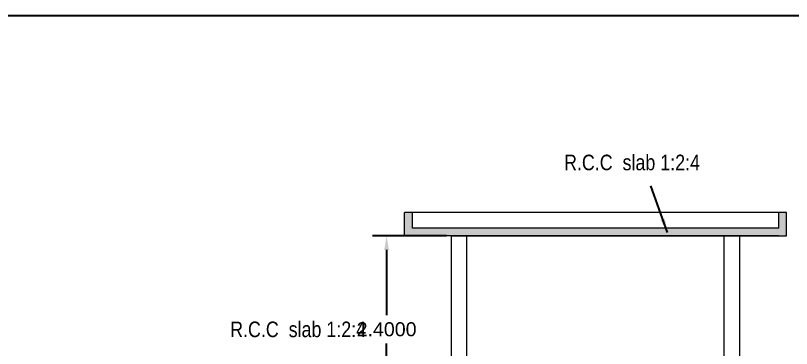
# Model space of a CAD drawing. Header units: metres. Extents: x -434 to -90, y -42 to 108.
# Drawn here: x -419.93 to -409.97, y 89.16 to 93.44 of the extents above; entities that cross this region are included whole.
import ezdxf

# ---------------------------------------------------------------- set-up
doc = ezdxf.new("R2010")
doc.units = ezdxf.units.M
doc.header["$MEASUREMENT"] = 0
doc.styles.get("Standard").update_dxf_attribs({"font": 'ARIAL.TTF'})
doc.dimstyles.get("Standard").update_dxf_attribs({"dimtxt": 0.18, "dimasz": 0.18, "dimexe": 0.18, "dimexo": 0.0625, "dimgap": 0.09, "dimtad": 0, "dimtih": 1, "dimtoh": 1, "dimdec": 4, "dimzin": 0, "dimdsep": 46, "dimtxsty": 'Standard', "dimcen": 0.09, "dimadec": 0, "dimazin": 0, "dimtfac": 1, "dimtdec": 4, "dimtofl": 0, "dimtmove": 0, "dimatfit": 3, "dimfxl": 1, "dimtolj": 1, "dimtzin": 0, "dimarcsym": 0})

# ---------------------------------------------------------------- blocks, each defined once
blk = doc.blocks.new('*D173')
at = {"color": 0, "lineweight": -2, "ltscale": 0.13, "transparency": 16777216}
for p, q in [((-414.3963, 90.6103), (-415.3454, 90.6103)), ((-415.1654, 90.4303), (-415.1654, 89.5922)), ((-415.1654, 88.3903), (-415.1654, 89.2284)), ((-414.4182, 88.2103), (-415.3454, 88.2103))]:
    blk.add_line(p, q, dxfattribs=at)
at = {"color": 0, "ltscale": 0.13, "transparency": 16777216}
for points in [[(-415.1954, 90.4303), (-415.1354, 90.4303), (-415.1654, 90.6103)], [(-415.1954, 88.3903), (-415.1354, 88.3903), (-415.1654, 88.2103)]]:
    blk.add_solid(points, dxfattribs=at)
at = {"layer": 'Defpoints', "color": 0, "ltscale": 0.13, "transparency": 16777216}
for p in [(-414.3338, 90.6103), (-415.1654, 88.2103), (-414.3557, 88.2103)]:
    blk.add_point(p, dxfattribs=at)
at = {"color": 0, "lineweight": 20, "ltscale": 0.13, "transparency": 16777216, "insert": (-415.1654, 89.4103), "char_height": 0.18, "attachment_point": 5}
blk.add_mtext('\\A1;2.4000', dxfattribs=at)

msp = doc.modelspace()

# ---------------------------------------------------------------- hatches: boundary and pattern name
at = {"lineweight": 20, "ltscale": 0.13}
msp.add_hatch(color=3, dxfattribs=at).paths.add_polyline_path([(-410.03384, 90.91031), (-410.13384, 90.91031), (-410.13384, 90.71031), (-414.83384, 90.71031), (-414.83384, 90.91031), (-414.93384, 90.91031), (-414.93384, 90.61031), (-414.33384, 90.61031), (-410.13384, 90.61031), (-410.03384, 90.61031)])

# ---------------------------------------------------------------- linework, layer by layer
at = {"color": 3, "lineweight": 20, "ltscale": 0.13}
for p, q in [((-410.03384, 90.91031), (-414.93384, 90.91031)), ((-414.93384, 90.61031), (-414.93384, 90.91031)), ((-414.83384, 90.71031), (-414.83384, 90.91031)), ((-410.13384, 90.71031), (-410.13384, 90.91031)), ((-410.03384, 90.61031), (-410.03384, 90.91031)), ((-410.13384, 90.71031), (-414.83384, 90.71031)), ((-414.33384, 90.71031), (-414.83384, 90.71031)), ((-410.13384, 90.61031), (-414.93384, 90.61031)), ((-414.33384, 90.61031), (-414.93384, 90.61031)), ((-414.33384, 88.21031), (-414.33384, 90.61031)), ((-414.33384, 88.21031), (-414.33384, 90.61031)), ((-414.33384, 90.61031), (-410.13384, 90.61031)), ((-414.13384, 88.21031), (-414.13384, 90.61031)), ((-410.83384, 85.15031), (-410.83384, 90.61031)), ((-410.63384, 84.55031), (-410.63384, 90.61031)), ((-410.63384, 90.61031), (-410.03384, 90.61031))]:
    msp.add_line(p, q, dxfattribs=at)
msp.add_lwpolyline([(-434.4917, 93.44042), (-404.50371, 93.44042), (-404.50371, 68.61732), (-434.4917, 68.61732)], close=True)

# ---------------------------------------------------------------- texts
at = {"linetype": 'ByBlock', "lineweight": 15, "char_height": 0.3, "width": 15.0074528, "attachment_point": 1}
for insert in [(-413.4076, 91.65337), (-417.69243, 89.51)]:
    msp.add_mtext('  {\\fArial Narrow|b0|i0|c0|p34;   \\H0.6667x;R.C.C  slab 1:2:4}', dxfattribs=dict(at, insert=insert))

# ---------------------------------------------------------------- dimensions: what is measured, and where the dimension line sits
at = {"color": 3, "lineweight": 20, "ltscale": 0.13}
dim = msp.add_linear_dim(base=(-415.16537, 88.21031), p1=(-414.33384, 90.61031), p2=(-414.35565, 88.21031), angle=90, dimstyle='Standard', dxfattribs=at)
dim.commit()
dim.dimension.update_dxf_attribs({"geometry": '*D173', "text_midpoint": (-415.16537, 89.41031)})

# ---------------------------------------------------------------- leaders
msp.add_leader([(-411.56189, 90.65271), (-411.77335, 91.25231)], dimstyle='Standard', override={"dimgap": 0.0895, "dimtad": 0}, dxfattribs=at)

doc.saveas('drawing.dxf')
